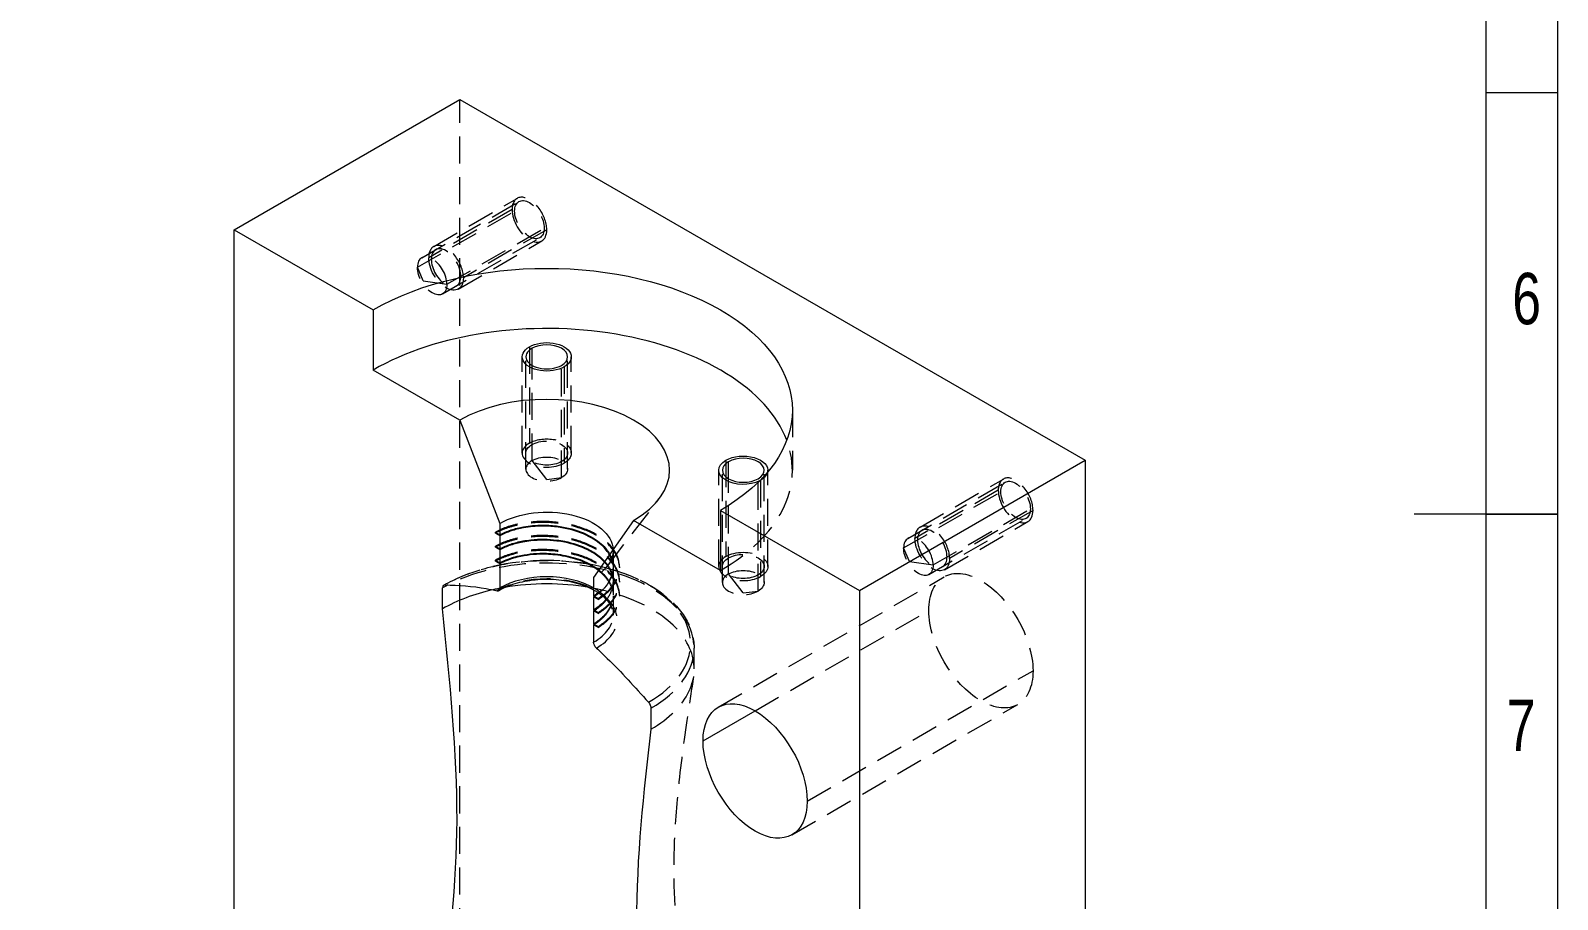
# Model space of a CAD drawing. Header units: millimetres. Extents: x -4200 to 3581, y -7493 to -4075.
# Drawn here: x -242.1 to 8.5, y -7147.7 to -7005 of the extents above; entities that cross this region are included whole.
import ezdxf

# ---------------------------------------------------------------- set-up
doc = ezdxf.new("R2010")
doc.units = ezdxf.units.MM
doc.header["$LTSCALE"] = 0.7
doc.linetypes.add('HIDDEN', pattern=[9.524999999999999, 6.35, -3.175])
doc.linetypes.add('SLD-SOLID', pattern=[0])
doc.layers.add('dim', color=50, linetype='Continuous', lineweight=5)
doc.layers.add('out txt', color=202, linetype='Continuous', lineweight=13)
doc.styles.add('SLDTEXTSTYLE0', font='TXT', dxfattribs={"width": 0.75})
doc.styles.get("Standard").update_dxf_attribs({"font": 'arial.ttf'})
doc.dimstyles.get("Standard").update_dxf_attribs({"dimtxt": 10, "dimasz": 11, "dimexe": 0.18, "dimexo": 0.0625, "dimgap": 0.09, "dimtad": 0, "dimtih": 1, "dimtoh": 1, "dimdec": 1, "dimzin": 0, "dimdsep": 46, "dimtxsty": 'Standard', "dimcen": 0.09, "dimadec": 0, "dimazin": 0, "dimtfac": 1, "dimtdec": 1, "dimtofl": 0, "dimtmove": 0, "dimatfit": 3, "dimfxl": 1, "dimtolj": 1, "dimtzin": 0, "dimarcsym": 0})

# ---------------------------------------------------------------- blocks, each defined once
blk = doc.blocks.new('out border')
at = {"layer": 'out txt', "linetype": 'SLD-SOLID'}
for p, q in [((688.9217334529149, 505.03459140633), (688.9217334529149, -505.0345914063291)), ((688.9217334529149, 87.98512045406369), (703.8792039301061, 87.98512045406369)), ((688.9217334529149, 87.98512045406369), (703.8792039301061, 87.98512045406369)), ((703.8809636325141, 0), (673.9625032733147, 0)), ((688.9217334529149, 0), (703.8792039301061, 0))]:
    blk.add_line(p, q, dxfattribs=at)
blk.add_lwpolyline([(-29.91670065679136, -519.9920618835204), (-29.91670065679136, 519.9920618835204), (703.8792039301061, 519.9920618835204), (703.8792039301061, -519.9920618835204)], close=True, dxfattribs=at)
at = {"layer": 'out txt', "linetype": 'Continuous', "char_height": 10.72714588575952, "attachment_point": 2, "style": 'SLDTEXTSTYLE0'}
for s, insert in [('6', (697.4518731005228, 50.35237140838126)), ('7', (696.3019157801618, -38.73286645533426))]:
    blk.add_mtext(s, dxfattribs=dict(at, insert=insert))
blk = doc.blocks.new('*D81')
at = {"layer": 'Defpoints', "color": 0, "transparency": 16777216}
for p in [(-290.6303691286926, -6940.461270459374), (-251.2359144356074, -6940.461270459372), (-380.6303691286773, -7105.461270459378)]:
    blk.add_point(p, dxfattribs=at)
at = {"layer": 'dim', "color": 0, "lineweight": -2, "transparency": 16777216}
blk.add_line((-290.5678691286926, -6940.461270459374), (-251.2359144356074, -6940.461270459372), dxfattribs=at)
at = {"layer": 'dim', "color": 0, "lineweight": 9, "transparency": 16777216, "insert": (-234.7611941081858, -6940.461270459372), "char_height": 10, "attachment_point": 5}
blk.add_mtext('\\A1;165.0', dxfattribs=at)

msp = doc.modelspace()

# ---------------------------------------------------------------- linework, layer by layer
at = {"color": 6, "linetype": 'Continuous', "lineweight": 0, "extrusion": (1.665334536937735e-16, 0.8164965809277259, 0.577350269189626)}
for p, q in [((-208.7170616504218, -7037.719687861703), (-171.6618243126716, -7016.325836609868)), ((-171.6618243126716, -7016.325836609868), (-69.04732091584242, -7075.570347768788)), ((-208.7170616504218, -7037.719687861703), (-185.9138386733448, -7050.88513478591)), ((-208.7170616504218, -7254.949562111115), (-208.7170616504213, -7037.719687861703)), ((-185.9138386733448, -7050.88513478591), (-185.9138386733448, -7060.759219979064)), ((-159.8326523933133, -7059.996103775105), (-159.8326523933133, -7057.19844630371)), ((-171.6618243126716, -7068.987624306695), (-185.9138386733448, -7060.759219979064)), ((-171.6618243126716, -7068.987624306695), (-165.1058977067614, -7085.938137221609)), ((-127.5840251933148, -7078.614857370019), (-127.5840251933148, -7075.817199898626)), ((-106.102558253592, -7096.964199020623), (-69.04732091584242, -7075.570347768788)), ((-69.04732091584242, -7075.570347768788), (-69.04732091584242, -7292.8002220182)), ((-128.9057812306523, -7083.798752096426), (-106.102558253592, -7096.964199020623)), ((-128.9057812306523, -7083.798752096426), (-128.9057812306523, -7093.672837289582)), ((-165.1058977067623, -7085.938137221609), (-165.1058977067623, -7087.795126888718)), ((-143.1577955913256, -7085.44443296195), (-149.7137221972357, -7094.824813895447)), ((-128.9057812306523, -7093.672837289582), (-143.1577955913256, -7085.44443296195)), ((-165.1058977067614, -7087.959694975272), (-165.1058977067614, -7090.099090625531)), ((-165.1058977067623, -7090.263658712082), (-165.1058977067614, -7092.403059844)), ((-165.1058977067623, -7092.567627930552), (-165.1058977067623, -7096.547517091594)), ((-149.7137221972348, -7094.824813895448), (-149.7137221972348, -7097.833785314528)), ((-174.5122271848059, -7099.968887072472), (-174.5122271848059, -7096.538990700607)), ((-106.102558253592, -7096.964199020623), (-106.102558253592, -7314.194073270033)), ((-149.7137221972348, -7097.998353401082), (-149.7137221972348, -7100.137754532996)), ((-149.7137221972348, -7100.302322619549), (-149.7137221972348, -7102.441718269845)), ((-149.7137221972348, -7102.606286356398), (-149.7137221972348, -7105.434193765434)), ((-140.3073927191906, -7116.287161086917), (-140.3073927191906, -7119.717057458933)), ((-131.7561841027866, -7121.649412003519), (-123.2049754863829, -7116.712369406941))]:
    msp.add_line(p, q, dxfattribs=at)
at = {"color": 3, "linetype": 'HIDDEN', "lineweight": 0, "extrusion": (1.665334536937735e-16, 0.8164965809277259, 0.577350269189626)}
for p, q in [((-171.6618243126716, -7233.555710859279), (-171.6618243126716, -7016.325836609868)), ((-175.9576858103787, -7040.482258851655), (-162.2757520241332, -7032.582990697131)), ((-178.6453113494022, -7043.890991107426), (-162.6830552654469, -7034.675178260481)), ((-177.9356772280876, -7042.322455988934), (-161.9734211441328, -7033.106643141988)), ((-163.1106156962676, -7034.428326130651), (-176.7925494825138, -7042.327594285174)), ((-173.7996264667738, -7046.688648578818), (-157.8373703828188, -7037.472835731875)), ((-157.4098099519981, -7037.719687861703), (-171.0917437382445, -7045.618956016227)), ((-174.5092605880875, -7048.257183697311), (-158.5470045041332, -7039.041370850367)), ((-171.9266074103789, -7047.464291449748), (-158.2446736241332, -7039.565023295225)), ((-177.6782595171821, -7046.130320943166), (-178.6453113494022, -7043.890991107426)), ((-177.6782595171821, -7046.130320943166), (-173.7996264667731, -7046.688648578818)), ((-160.2602128241333, -7056.951594173882), (-160.2602128241333, -7072.750130482929)), ((-161.4408883519989, -7074.395811348455), (-161.4408883519989, -7058.597275039406)), ((-160.8362265919991, -7077.028900733295), (-160.8362265919991, -7058.597275039406)), ((-159.8326523933133, -7075.6300719976), (-159.8326523933133, -7059.996103775105)), ((-154.9869675106836, -7078.427729468995), (-154.9869675106836, -7059.996103775105)), ((-154.5594070798638, -7060.242955904933), (-154.5594070798638, -7076.041492213982)), ((-153.983393311999, -7077.028900733295), (-153.983393311999, -7058.597275039406)), ((-153.378731551999, -7074.395811348455), (-153.378731551999, -7058.597275039406)), ((-117.0990259519981, -7067.341943441168), (-117.0990259519981, -7077.216028634322)), ((-157.4098099519988, -7078.709902933407), (-159.8326523933213, -7075.630071997611)), ((-129.1922611520004, -7093.014564943372), (-129.1922611520004, -7077.216028634322)), ((-128.5875993920004, -7095.647654328212), (-128.5875993920004, -7077.216028634322)), ((-128.0115856241355, -7075.570347768796), (-128.0115856241355, -7091.368884077845)), ((-121.7347661120004, -7095.647654328212), (-121.7347661120004, -7077.216028634322)), ((-121.1301043520004, -7093.014564943372), (-121.1301043520004, -7077.216028634322)), ((-157.4098099519988, -7078.709902933407), (-154.9869675106756, -7078.427729469013)), ((-127.5840251933148, -7094.248825592515), (-127.5840251933148, -7078.614857370019)), ((-122.7383403106858, -7097.046483063909), (-122.7383403106858, -7078.614857370019)), ((-122.310779879866, -7078.861709499849), (-122.310779879866, -7094.660245808896)), ((-98.12439680833563, -7088.401520223647), (-82.1621407243806, -7079.1857073767)), ((-96.1464053906268, -7086.561323086368), (-82.4644716043806, -7078.662054931843)), ((-147.4661339801419, -7092.936395102259), (-138.9955951893025, -7081.947361122709)), ((-98.83403092965, -7089.970055342137), (-82.87177484569497, -7080.754242495193)), ((-83.29933527651565, -7080.507390365363), (-96.98126906276138, -7088.406658519888)), ((-94.69798016833579, -7094.336247932025), (-78.73572408438076, -7085.120435085079)), ((-93.9883460470212, -7092.767712813531), (-78.02608996306617, -7083.551899966586)), ((-77.59852953224618, -7083.798752096415), (-91.28046331849237, -7091.698020250939)), ((-92.11532699062695, -7093.54335568446), (-78.43339320438054, -7085.644087529937)), ((-146.5258982719984, -7090.38147555853), (-146.5258982719984, -7093.102474200772)), ((-97.86697909742998, -7092.20938517788), (-98.83403092965, -7089.970055342137)), ((-97.86697909742998, -7092.20938517788), (-93.9883460470212, -7092.767712813531)), ((-146.5258982719984, -7093.267042287323), (-146.5258982719984, -7095.406414291729)), ((-145.4789388923018, -7093.094250953824), (-145.4789388923018, -7093.258819040373)), ((-129.2515930863829, -7116.113405702958), (-92.1963557486331, -7094.719554451121)), ((-125.1611827520003, -7097.328656528323), (-127.584025193323, -7094.248825592525)), ((-146.5258982719984, -7095.57098237828), (-146.5258982719984, -7097.710361073391)), ((-146.5258982719984, -7097.874929159943), (-146.5258982719984, -7100.990855428515)), ((-145.4800418101263, -7095.408089589299), (-145.4800418101263, -7095.572657675852)), ((-145.4783983783691, -7097.717920275121), (-145.4783983783691, -7097.882488361675)), ((-125.1611827520003, -7097.328656528323), (-122.7383403106778, -7097.046483063928)), ((-123.2049754863829, -7116.712369406941), (-94.70094676503709, -7100.255560751683)), ((-133.2233395519982, -7109.84297226466), (-133.2233395519982, -7106.413075893763)), ((-114.6537668699959, -7131.523497196665), (-77.59852953224618, -7110.129645944828)), ((-117.1583578863829, -7137.059503497237), (-80.10312054863334, -7115.665652245403))]:
    msp.add_line(p, q, dxfattribs=at)
at = {"color": 3, "linetype": 'HIDDEN', "lineweight": 0}
for centre, major_axis, ratio, start_param, end_param in [((-160.2602128241333, -7036.074006996178), (-2.015539200000211, 3.49101629904661), 0.5773502691896257, -2.356194490192506, 0.7853981633972871), ((-160.2602128241333, -7036.074006996178), (2.015539200000211, -3.49101629904661), 0.5773502691896257, -2.35619449019254, 0.7853981633972529), ((-173.9421466103788, -7043.973275150702), (-2.015539200000211, 3.49101629904661), 0.5773502691896257, -2.356194490192529, 0.7853981633972644), ((-176.2224689080876, -7045.289819843122), (-1.713208320000176, 2.967363854189618), 0.5773502691896258, -2.356194490192517, 0.785398163397276), ((-157.4098099519988, -7074.395811348455), (-4.0310784, 1.858720264906887e-15), 0.5773502691896257, -0.7853981633974367, 2.356194490192356), ((-157.4098099519988, -7074.395811348455), (-3.42641664, 1.813966304369396e-15), 0.5773502691896258, -3.926990816987241, 2.356194490192345), ((-157.4098099519981, -7077.216028634322), (40.31078400000006, -1.342618816124743e-14), 0.5773502691896257, -0.7853981633974474, 0.2137561324724339), ((-157.4098099519988, -7077.028900733295), (-3.42641664, 1.813966304369396e-15), 0.5773502691896258, -0.785398163397435, 2.356194490192358), ((-80.44893240438068, -7082.153071230889), (-2.015539200000211, 3.49101629904661), 0.5773502691896257, -2.356194490192506, 0.7853981633972871), ((-80.44893240438068, -7082.153071230889), (2.015539200000211, -3.49101629904661), 0.5773502691896257, -2.35619449019254, 0.7853981633972529), ((-96.41118848833571, -7091.368884077835), (-1.713208320000176, 2.967363854189618), 0.5773502691896258, -2.356194490192504, 0.7853981633972893), ((-94.13086619062688, -7090.052339385414), (-2.015539200000211, 3.49101629904661), 0.5773502691896257, -2.356194490192506, 0.7853981633972871), ((-157.4098099519981, -7105.673635614914), (23.60934778896566, -1.106931989686646e-14), 0.5773502691896255, -0.7853981633974483, 2.356194490192345), ((-157.4098099519981, -7106.413075893763), (24.1864704, -9.398331712873188e-15), 0.5773502691896256, -0.7853981633974483, 2.305805095516773), ((-125.1611827520003, -7093.014564943372), (-4.0310784, 1.858720264906887e-15), 0.5773502691896257, -0.7853981633974483, 2.356194490192345), ((-125.1611827520003, -7093.014564943372), (-3.42641664, 1.813966304369396e-15), 0.5773502691896258, -3.926990816987255, 2.356194490192332), ((-157.4098099519981, -7101.701065339677), (11.52993104585714, -5.357273160091919e-15), 0.5773502691896258, -0.7853981633974518, 2.356194490192341), ((-125.1611827520003, -7095.647654328212), (-3.42641664, 1.813966304369396e-15), 0.5773502691896258, -0.7853981633974483, 2.356194490192345), ((-157.4098099519988, -7109.84297226466), (-24.18647039999835, 1.278727205166001e-14), 0.5773502691896256, -1.281622927031071, -1.196846030617128), ((-157.4098099519981, -7109.84297226466), (24.1864704, -1.459551474562616e-14), 0.5773502691896256, -0.7853981633974483, 1.281622927031066), ((-157.4098099519981, -7100.990855428515), (10.88391168, -4.229249270792931e-15), 0.5773502691896256, -0.7853981633974483, 0.7853981633974485)]:
    msp.add_ellipse(centre, major_axis=major_axis, ratio=ratio, start_param=start_param, end_param=end_param, dxfattribs=at)
at = {"color": 3, "linetype": 'HIDDEN', "lineweight": 0, "extrusion": (9.242959228334389e-17, 1.174630061986613e-16, -1)}
for centre, major_axis, start_param, end_param in [((-160.2602128241333, -7036.074006996178), (-1.713208319999999, 2.967363854189721), -0.7853981633974216, 2.356194490192371), ((-160.2602128241333, -7036.074006996178), (1.713208319999999, -2.967363854189721), -0.7853981633974616, 2.356194490192332), ((-173.9421466103788, -7043.973275150702), (1.713208319999999, -2.967363854189721), -3.926990816987255, 2.356194490192332), ((-176.2224689080876, -7045.289819843122), (1.713208319999999, -2.967363854189721), -0.7853981633974483, 2.356194490192345), ((-80.44893240438068, -7082.153071230889), (-1.713208319999999, 2.967363854189721), -0.7853981633974483, 2.356194490192345), ((-80.44893240438068, -7082.153071230889), (1.713208319999999, -2.967363854189721), -0.7853981633974616, 2.356194490192332), ((-94.13086619062688, -7090.052339385414), (1.713208319999999, -2.967363854189721), -3.926990816987255, 2.356194490192332), ((-96.41118848833571, -7091.368884077835), (1.713208319999999, -2.967363854189721), -0.7853981633974616, 2.356194490192332)]:
    msp.add_ellipse(centre, major_axis=major_axis, ratio=0.5773502691896258, start_param=start_param, end_param=end_param, dxfattribs=at)
at = {"color": 6, "linetype": 'Continuous', "lineweight": 0, "extrusion": (-6.532271411090008e-17, 1.110223024625274e-16, -1)}
msp.add_ellipse((-157.4098099519981, -7067.341943441168), major_axis=(40.31078400000001, -2.430329511110016e-12), ratio=0.5773502691896256, start_param=-2.356194490192518, end_param=0.7853981633972755, dxfattribs=at)
at = {"color": 3, "linetype": 'HIDDEN', "lineweight": 0, "extrusion": (2.031849154396024e-17, 7.582964277521802e-17, -1)}
for centre, start_param, end_param in [((-173.9421466103788, -7043.973275150702), -0.7853981633974367, 2.356194490192356), ((-94.13086619062688, -7090.052339385414), -0.7853981633974598, 2.356194490192333)]:
    msp.add_ellipse(centre, major_axis=(2.015539199999999, -3.49101629904673), ratio=0.5773502691896257, start_param=start_param, end_param=end_param, dxfattribs=at)
at = {"color": 6, "linetype": 'Continuous', "lineweight": 0}
for centre, major_axis, ratio, start_param, end_param in [((-157.4098099519981, -7077.216028634322), (40.31078399999999, -2.013928224187111e-14), 0.5773502691896258, 0.2137561324724335, 2.356194490192344), ((-157.4098099519988, -7058.597275039406), (-3.42641664, 1.813966304369396e-15), 0.5773502691896258, -0.7853981633974749, 2.356194490192318), ((-157.4098099519988, -7058.597275039406), (3.42641664, -1.813966304369396e-15), 0.5773502691896258, -0.785398163397435, 2.356194490192358), ((-157.4098099519981, -7077.216028634322), (20.155392, -9.001269678439743e-15), 0.5773502691896256, -0.7853981633974483, 2.356194490192345), ((-125.1611827520003, -7077.216028634322), (3.42641664, -1.813966304369396e-15), 0.5773502691896258, -0.7853981633974483, 2.356194490192345), ((-125.1611827520003, -7077.216028634322), (-3.42641664, 1.813966304369396e-15), 0.5773502691896258, -0.785398163397435, 2.356194490192358), ((-157.4098099519981, -7100.990855428515), (-10.88391168, -6.450098098731366e-13), 0.5773502691896258, -2.356194490192521, -0.7853981633976239), ((-173.8057433248689, -7096.946879347322), (-0.4995595281604124, 0.8652624841789704), 0.5773502691896261, -0.3493413823510148, 0.7853981633973872), ((-157.4098099520004, -7106.413075893763), (-24.18647039999691, 1.325289592949988e-14), 0.5773502691896255, -0.8357875580730241, -0.7853981633974454), ((-157.4098099519981, -7109.84297226466), (-24.18647039999994, 1.500688580606952e-14), 0.5773502691896257, -1.196846030617133, -0.7853981633974496), ((-165.748370443938, -7096.17658528384), (0.4542968291834478, -0.7868651898631718), 0.5773502691896258, -0.4922267328259204, 0.7853981633974219), ((-157.4098099519981, -7109.84297226466), (-24.18647040000002, 9.690663358967884e-15), 0.5773502691896255, -1.859969726558725, -1.281622927031066)]:
    msp.add_ellipse(centre, major_axis=major_axis, ratio=ratio, start_param=start_param, end_param=end_param, dxfattribs=at)
at = {"color": 6, "linetype": 'Continuous', "lineweight": 0, "extrusion": (-3.789170315379599e-17, 1.665334536937803e-16, -1)}
for major_axis, start_param, end_param in [((-4.031078400000001, 2.41796116061171e-13), -2.356194490192529, 0.7853981633972644), ((4.031078400000001, -2.41796116061171e-13), -2.356194490192506, 0.7853981633972871)]:
    msp.add_ellipse((-157.4098099519988, -7058.597275039406), major_axis=major_axis, ratio=0.5773502691896256, start_param=start_param, end_param=end_param, dxfattribs=at)
at = {"color": 3, "linetype": 'HIDDEN', "lineweight": 0, "extrusion": (-3.789170315379599e-17, 1.665334536937803e-16, -1)}
for centre, start_param, end_param in [((-157.4098099519988, -7074.395811348455), -2.356194490192529, 0.7853981633972644), ((-125.1611827520003, -7093.014564943372), -2.356194490192517, 0.785398163397276)]:
    msp.add_ellipse(centre, major_axis=(4.031078400000001, -2.41796116061171e-13), ratio=0.5773502691896256, start_param=start_param, end_param=end_param, dxfattribs=at)
at = {"color": 3, "linetype": 'HIDDEN', "lineweight": 0, "extrusion": (1.029181763566231e-18, 1.665334536937733e-16, -1)}
for centre, start_param, end_param in [((-157.4098099519988, -7077.028900733295), -2.35619449019253, 0.7853981633972626), ((-125.1611827520003, -7095.647654328212), -2.356194490192517, 0.785398163397276)]:
    msp.add_ellipse(centre, major_axis=(3.42641664, -2.057972941869557e-13), ratio=0.5773502691896258, start_param=start_param, end_param=end_param, dxfattribs=at)
at = {"color": 6, "linetype": 'Continuous', "lineweight": 0, "extrusion": (9.4537955532804e-17, 1.665334536937567e-16, -1)}
msp.add_ellipse((-125.1611827520003, -7077.216028634322), major_axis=(4.0310784, -2.415813883947165e-13), ratio=0.5773502691896257, start_param=-2.356194490192528, end_param=0.1355667434318542, dxfattribs=at)
at = {"color": 6, "linetype": 'Continuous', "lineweight": 0, "extrusion": (-3.789170315379003e-17, 5.551115123126454e-17, -1)}
msp.add_ellipse((-125.1611827520003, -7077.216028634322), major_axis=(-4.031078400000001, 2.417961160611711e-13), ratio=0.5773502691896256, start_param=-2.301926911591728, end_param=0.7853981633973106, dxfattribs=at)
at = {"color": 3, "linetype": 'HIDDEN', "lineweight": 0, "extrusion": (1.046124268412373e-16, 2.77555756156289e-16, -1)}
msp.add_ellipse((-125.1611827520003, -7077.216028634322), major_axis=(4.0310784, -1.826699877261491e-15), ratio=0.5773502691896255, start_param=0.1355667434320402, end_param=0.7853981633974529, dxfattribs=at)
at = {"color": 3, "linetype": 'HIDDEN', "lineweight": 0, "extrusion": (6.889845307585195e-17, 5.55111512312455e-17, -1)}
msp.add_ellipse((-125.1611827520032, -7077.216028634322), major_axis=(-4.031078400004044, 2.417275542178457e-13), ratio=0.5773502691896257, start_param=-2.356194490192471, end_param=-2.301926911591771, dxfattribs=at)
at = {"color": 6, "linetype": 'Continuous', "lineweight": 0, "extrusion": (1.262266183789481e-16, 2.775557561562666e-16, -1)}
msp.add_ellipse((-157.4098099519981, -7090.38147555853), major_axis=(10.88391168, -6.555536602875188e-13), ratio=0.5773502691896258, start_param=-2.356194490192518, end_param=-0.01834313148370992, dxfattribs=at)
at = {"color": 3, "linetype": 'HIDDEN', "lineweight": 0, "extrusion": (1.917757478245495e-16, 2.220446049250311e-16, -1)}
msp.add_ellipse((-157.4098099519981, -7090.38147555853), major_axis=(10.88391168000003, -6.507688233524759e-15), ratio=0.5773502691896256, start_param=-0.01834313148354294, end_param=0.7853981633974408, dxfattribs=at)
at = {"color": 3, "linetype": 'HIDDEN', "lineweight": 0, "extrusion": (2.403703357979455e-17, 1.387778780781445e-17, -1)}
for major_axis, start_param, end_param in [((-6.046617599999997, 10.47304889714019), -0.7853981633974527, 2.35619449019234), ((6.046617599999997, -10.47304889714019), -0.7853981633974483, 2.356194490192345)]:
    msp.add_ellipse((-86.1497381486331, -7105.19260334826), major_axis=major_axis, ratio=0.5773502691896258, start_param=start_param, end_param=end_param, dxfattribs=at)
at = {"color": 6, "linetype": 'Continuous', "lineweight": 0, "extrusion": (-5.551115123124064e-17, 9.614813431918817e-17, -1)}
msp.add_ellipse((-149.0712494600591, -7105.80512557319), major_axis=(-0.4542968291833788, 0.7868651898631602), ratio=0.577350269189626, start_param=-2.063023059735595, end_param=-0.7853981633975737, dxfattribs=at)
at = {"color": 6, "linetype": 'Continuous', "lineweight": 0, "extrusion": (2.163333022181508e-16, 1.2490009027033e-16, -0.9999999999999998)}
msp.add_ellipse((-141.0138765791291, -7115.879272440203), major_axis=(0.4995595281604053, -0.8652624841789575), ratio=0.577350269189626, start_param=-1.920137709148827, end_param=-0.7853981633974609, dxfattribs=at)
at = {"color": 6, "linetype": 'Continuous', "lineweight": 0, "extrusion": (2.403703357979455e-17, 1.387778780781445e-17, -1)}
for major_axis in [(-6.046617599999997, 10.47304889714019), (6.046617599999997, -10.47304889714019)]:
    msp.add_ellipse((-123.2049754863829, -7126.586454600097), major_axis=major_axis, ratio=0.5773502691896258, start_param=-0.7853981633974447, end_param=2.356194490192348, dxfattribs=at)
at = {"color": 3, "linetype": 'HIDDEN', "lineweight": 0}
for points, knots in [([(-148.9734153928225, -7098.26120164728), (-147.8663843707691, -7097.572435988147), (-146.9765003975431, -7096.757186200306), (-145.7872296352373, -7094.995845998638), (-145.4819221703465, -7094.051799727532), (-145.4752060345231, -7091.91171247652), (-145.9533714333968, -7090.962956114893), (-146.9029827985091, -7089.564467690975), (-147.708585201915, -7088.72787420335), (-149.9373224584419, -7087.346855942452), (-151.2193166113802, -7086.74836120084), (-154.2509790281838, -7085.922780541359), (-155.7786579968042, -7085.696819942117), (-159.2675504419908, -7085.570224270944), (-160.8173231698227, -7085.790335370868), (-162.5815120116119, -7086.137901766354), (-163.3010015783846, -7086.328958402454), (-164.6490634981981, -7086.791926088816), (-165.2762584792076, -7087.063639931348), (-165.8456444859135, -7087.368033886275)], [-3.214168263220993, -3.214168263220993, -3.214168263220993, -3.214168263220993, -2.889797630363772, -2.889797630363772, -2.568814780145965, -2.568814780145965, -2.161873503621387, -2.161873503621387, -1.685408968034821, -1.685408968034821, -1.322539198030372, -1.322539198030372, -1.005683113073323, -1.005683113073323, -0.5997708933964729, -0.5997708933964729, -0.3000418109134095, -0.3000418109134095, -3.16819230453265e-06, -3.16819230453265e-06, -3.16819230453265e-06, -3.16819230453265e-06]), ([(-148.9734153928225, -7098.425769733834), (-147.8663843707698, -7097.7370040747), (-146.9765003975431, -7096.921754286859), (-145.7872296352373, -7095.160414085191), (-145.4819221703465, -7094.216367814084), (-145.4752060345231, -7092.076280563072), (-145.9533714333968, -7091.127524201446), (-146.9029827985091, -7089.729035777526), (-147.708585201915, -7088.892442289904), (-149.9373224584419, -7087.511424029005), (-151.2193166113802, -7086.912929287394), (-154.2509790281838, -7086.087348627911), (-155.7786579968042, -7085.861388028671), (-159.2675504419908, -7085.734792357498), (-160.8173231698227, -7085.954903457421), (-162.5815120116119, -7086.302469852908), (-163.3010015783846, -7086.493526489006), (-164.5906359081064, -7086.936428267558), (-165.1672250587526, -7087.181427004596), (-165.6963562928436, -7087.45422546487)], [2.851222512348894e-06, 2.851222512348894e-06, 2.851222512348894e-06, 2.851222512348894e-06, 0.5836420247871262, 0.5836420247871262, 1.161185570512473, 1.161185570512473, 1.893393872565141, 1.893393872565141, 2.750695180433534, 2.750695180433534, 3.403605743919107, 3.403605743919107, 3.973724012438979, 3.973724012438979, 4.704080735380227, 4.704080735380227, 5.243382436193254, 5.243382436193254, 5.736468245913149, 5.736468245913149, 5.736468245913149, 5.736468245913149]), ([(-148.9727440167599, -7100.565558485116), (-148.4009820030321, -7100.211074657102), (-147.8922199555773, -7099.824550068982), (-147.0087184925555, -7099.000344543298), (-146.6336708604508, -7098.561835612852), (-145.6119713945527, -7097.008515490561), (-145.4652924158759, -7096.027160145092), (-145.4958275331453, -7094.643575588372), (-145.6568605375389, -7093.664818297106), (-147.0380364707648, -7091.698507860133), (-147.9008069680324, -7090.912616964534), (-150.0444279329276, -7089.581797470103), (-151.3249301656549, -7089.037084104398), (-154.5442040525147, -7088.132000015753), (-156.1553049093925, -7087.990439789462), (-158.4306393407899, -7087.90289072103), (-160.0459873106861, -7087.93884210864), (-162.5904639466594, -7088.444454718742), (-163.3071557633207, -7088.636261852926), (-164.6491988829157, -7089.096975091107), (-165.2759165002603, -7089.366019993122), (-165.8468758870706, -7089.671286673314)], [-5.036807841367937, -5.036807841367937, -5.036807841367937, -5.036807841367937, -4.735921047679239, -4.735921047679239, -4.434110803318816, -4.434110803318816, -3.707411812567666, -3.707411812567666, -3.032896287370422, -3.032896287370422, -2.518404801158648, -2.518404801158648, -2.00391331494687, -2.00391331494687, -1.329397789749499, -1.329397789749499, -0.6026987989977695, -0.6026987989977695, -0.3008885546370721, -0.3008885546370721, -1.760948105905246e-06, -1.760948105905246e-06, -1.760948105905246e-06, -1.760948105905246e-06]), ([(-148.9739754178345, -7102.868811272144), (-148.4038604771231, -7102.515314048335), (-147.8902953124586, -7102.128409713672), (-147.0024517887846, -7101.300476790343), (-146.6285867097142, -7100.86028482734), (-145.9255094461485, -7099.783374472729), (-145.4601240146394, -7098.840033466895), (-145.4936393142129, -7096.718474870554), (-145.8035760231642, -7095.789450449893), (-147.0588082330548, -7093.938247332252), (-148.0121038970037, -7093.149978429537), (-150.2364915588073, -7091.766448928957), (-151.6027672242874, -7091.253560300119), (-153.8930676519976, -7090.629119067386), (-155.4515943324004, -7090.304109582471), (-158.9709821295323, -7090.199819386343), (-160.5234938049725, -7090.328385496014), (-163.4080810860823, -7090.919088332354), (-164.7366643875464, -7091.384671222744), (-165.846204511354, -7091.975643511352)], [-5.783241127896447, -5.783241127896447, -5.783241127896447, -5.783241127896447, -5.243382436213346, -5.243382436213346, -4.704080735392266, -4.704080735392266, -3.973724012448146, -3.973724012448146, -3.403605743927568, -3.403605743927568, -2.750695180438001, -2.750695180438001, -1.893393872564643, -1.893393872564643, -1.161185570512052, -1.161185570512052, -0.583642024786614, -0.583642024786614, -2.851222513136369e-06, -2.851222513136369e-06, -2.851222513136369e-06, -2.851222513136369e-06]), ([(-148.9727440167599, -7100.730126571671), (-148.4009820030321, -7100.375642743656), (-147.8922199555764, -7099.989118155535), (-147.0087184925555, -7099.16491262985), (-146.6336708604508, -7098.726403699404), (-145.6119713945527, -7097.173083577113), (-145.4652924158759, -7096.191728231646), (-145.4958275331453, -7094.808143674924), (-145.6568605375396, -7093.829386383657), (-147.0380364707648, -7091.863075946684), (-147.9008069680324, -7091.077185051086), (-150.0444279329276, -7089.746365556655), (-151.3249301656549, -7089.201652190952), (-154.5442040525147, -7088.296568102305), (-156.1553049093925, -7088.155007876014), (-158.4306393407899, -7088.067458807583), (-160.0459873106861, -7088.103410195193), (-162.5904639466585, -7088.609022805294), (-163.3071557633207, -7088.800829939479), (-164.5912777036588, -7089.241659275523), (-165.1672331315444, -7089.484361798201), (-165.6975645811535, -7089.757491596071)], [1.760948101149944e-06, 1.760948101149944e-06, 1.760948101149944e-06, 1.760948101149944e-06, 0.3008885546370821, 0.3008885546370821, 0.6026987989978082, 0.6026987989978082, 1.329397789749276, 1.329397789749276, 2.003913314946546, 2.003913314946546, 2.518404801158511, 2.518404801158511, 3.032896287370479, 3.032896287370479, 3.707411812568084, 3.707411812568084, 4.434110803320063, 4.434110803320063, 4.735921047680868, 4.735921047680868, 5.010796066734093, 5.010796066734093, 5.010796066734093, 5.010796066734093]), ([(-148.9739754178345, -7103.033379358697), (-148.4038604771231, -7102.679882134885), (-147.8902953124586, -7102.292977800224), (-147.0024517887846, -7101.465044876897), (-146.6285867097142, -7101.024852913892), (-145.9255094461485, -7099.947942559282), (-145.4601240146394, -7099.00460155345), (-145.4936393142129, -7096.883042957109), (-145.8035760231642, -7095.954018536445), (-147.0588082330548, -7094.102815418805), (-148.0121038970037, -7093.31454651609), (-150.2364915588073, -7091.93101701551), (-151.6027672242874, -7091.418128386671), (-153.8930676519976, -7090.793687153939), (-155.4515943324004, -7090.468677669026), (-158.9709821295323, -7090.364387472895), (-160.5234938049725, -7090.492953582566), (-163.3435006799878, -7091.070431709325), (-164.6180672923438, -7091.508097655275), (-165.6966447837626, -7092.061991860235)], [3.168197576642863e-06, 3.168197576642863e-06, 3.168197576642863e-06, 3.168197576642863e-06, 0.3000418109164861, 0.3000418109164861, 0.5997708934026567, 0.5997708934026567, 1.005683113079209, 1.005683113079209, 1.322539198035163, 1.322539198035163, 1.685408968040111, 1.685408968040111, 2.161873503627119, 2.161873503627119, 2.568814780149602, 2.568814780149602, 2.889797630365821, 2.889797630365821, 3.19972002992128, 3.19972002992128, 3.19972002992128, 3.19972002992128]), ([(-174.305302853028, -7096.081616863143), (-172.4365384629693, -7095.002685239491), (-170.2804564079363, -7094.112630133572), (-165.6139148038517, -7092.783107270526), (-163.1048857119549, -7092.343139392609), (-157.9863681270454, -7091.95025962753), (-155.378114574243, -7091.996134186181), (-150.3143697594576, -7092.567976532365), (-147.8598304759555, -7093.093875074877), (-143.3413059471684, -7094.582680728568), (-141.2790580442502, -7095.546407369816), (-137.7604521334354, -7097.83599983898), (-136.3034870523195, -7099.162487676786), (-134.2013165968694, -7102.041095344484), (-133.5361175665671, -7103.590130783276), (-133.252522076149, -7105.58961122013), (-133.2233395520004, -7106.001339309123), (-133.2233395520004, -7106.413075893763)], [0, 0, 0, 0, 0.3269876939073532, 0.3269876939073532, 0.6532269732069631, 0.6532269732069631, 0.9785577818981683, 0.9785577818981683, 1.303989045998936, 1.303989045998936, 1.6304617768963, 1.6304617768963, 1.957187229880011, 1.957187229880011, 2.274488556717361, 2.274488556717361, 2.356194490192345, 2.356194490192345, 2.356194490192345, 2.356194490192345]), ([(-147.0645313734747, -7091.034286547263), (-146.8475905623914, -7091.440999639648), (-146.6946687409027, -7091.859479847956), (-146.5518650023055, -7092.563928574501), (-146.524293025856, -7092.845200734835), (-146.5311804235573, -7094.00099645481), (-146.8184996516861, -7094.866166797512), (-147.5459954646522, -7095.932055409196), (-147.7463051445861, -7096.18127045736), (-148.4491352824398, -7096.935508531938), (-149.0350578399084, -7097.409622119814), (-149.7137221974219, -7097.833785314479)], [-1.490999574688786, -1.490999574688786, -1.490999574688786, -1.490999574688786, -1.230116613177513, -1.230116613177513, -1.058549725109529, -1.058549725109529, -0.525662289163558, -0.525662289163558, -0.3574479120329973, -0.3574479120329973, -2.690770946127535e-06, -2.690770946127535e-06, -2.690770946127535e-06, -2.690770946127535e-06]), ([(-147.8741141175749, -7092.1926574372), (-147.4665302743581, -7092.648814989495), (-147.1456776697901, -7093.1319087229), (-146.7974792629632, -7093.903172278872), (-146.7035169892315, -7094.177295547361), (-146.4319324063513, -7095.325092919882), (-146.5105032267343, -7096.211111784027), (-146.9994030996213, -7097.374338432333), (-147.1659140831068, -7097.678355178312), (-147.914086711259, -7098.77743260963), (-148.7111549605147, -7099.511138242733), (-149.7137221968483, -7100.137754533014)], [-1.745479081987547, -1.745479081987547, -1.745479081987547, -1.745479081987547, -1.429137212059566, -1.429137212059566, -1.25878487013041, -1.25878487013041, -0.7226838201672239, -0.7226838201672239, -0.528043435864336, -0.528043435864336, -1.773756404724905e-06, -1.773756404724905e-06, -1.773756404724905e-06, -1.773756404724905e-06]), ([(-149.5780691088828, -7100.216073880331), (-148.6916949873989, -7099.642774554411), (-147.9733988393064, -7098.983669365974), (-147.2248343949425, -7097.944516980569), (-147.0348171702167, -7097.61278658583), (-146.519444968894, -7096.420817820027), (-146.4310461332918, -7095.533958941768), (-146.6926997930823, -7094.37559531641), (-146.7874503555825, -7094.092836506068), (-147.1503399626561, -7093.280870305714), (-147.49584868186, -7092.767741714125), (-147.9390541344796, -7092.285575209623)], [-4.229884167327141, -4.229884167327141, -4.229884167327141, -4.229884167327141, -3.754138474510291, -3.754138474510291, -3.540850439392307, -3.540850439392307, -3.004059583144119, -3.004059583144119, -2.828505357345939, -2.828505357345939, -2.492025088634549, -2.492025088634549, -2.492025088634549, -2.492025088634549]), ([(-149.5780671426201, -7097.91210579666), (-148.9567411809599, -7097.510247835023), (-148.4169957674208, -7097.065586284879), (-147.7463051445861, -7096.345838543913), (-147.5459954646522, -7096.096623495748), (-146.8184996516861, -7095.030734884064), (-146.5311804235573, -7094.165564541365), (-146.524293025856, -7093.009768821388), (-146.5518650023055, -7092.728496661054), (-146.7012037097902, -7091.991811029817), (-146.8711750814011, -7091.542116015647), (-147.1150050865688, -7091.106505576609)], [-4.2273795256655, -4.2273795256655, -4.2273795256655, -4.2273795256655, -3.89397204526304, -3.89397204526304, -3.725757671122222, -3.725757671122222, -3.192870244647413, -3.192870244647413, -3.021303359628793, -3.021303359628793, -2.740630680931041, -2.740630680931041, -2.740630680931041, -2.740630680931041]), ([(-148.8482698063433, -7093.586503341597), (-148.2289677100748, -7094.075835089582), (-147.7204205389771, -7094.613254333392), (-147.0457946212191, -7095.623772082708), (-146.8298772181627, -7096.079081100876), (-146.5478655201332, -7097.047532498471), (-146.4966224496943, -7097.559130763321), (-146.5735381198415, -7098.428463178875), (-146.6528917260798, -7098.785415691765), (-146.8895332375687, -7099.444942952434), (-147.035610201933, -7099.747931845403), (-147.4834810749708, -7100.482002790034), (-147.8251295277767, -7100.902688167415), (-148.6600657667937, -7101.710214449818), (-149.1557255338826, -7102.092976497656), (-149.7137221970297, -7102.441718269947)], [-1.963052596683923, -1.963052596683923, -1.963052596683923, -1.963052596683923, -1.588002476414536, -1.588002476414536, -1.300409068822138, -1.300409068822138, -0.9889593051086873, -0.9889593051086873, -0.7698353735282035, -0.7698353735282035, -0.5779468091064348, -0.5779468091064348, -0.2938940661954532, -0.2938940661954532, -3.306203475396483e-06, -3.306203475396483e-06, -3.306203475396483e-06, -3.306203475396483e-06]), ([(-149.5780666026044, -7102.520039064152), (-149.075123569459, -7102.194747888367), (-148.6253409178187, -7101.841197662591), (-147.8251295277767, -7101.067256253968), (-147.4834810749708, -7100.646570876585), (-147.035610201933, -7099.912499931956), (-146.8895332375687, -7099.609511038984), (-146.6528917260798, -7098.949983778316), (-146.5735381198415, -7098.593031265426), (-146.4966224496943, -7097.723698849874), (-146.5478655201332, -7097.212100585022), (-146.8298772181627, -7096.243649187429), (-147.0457946212198, -7095.788340169262), (-147.7356007595167, -7094.755084066896), (-148.2696038758002, -7094.197726167277), (-148.9226581100793, -7093.692939955057)], [-4.227326207707568, -4.227326207707568, -4.227326207707568, -4.227326207707568, -3.957472009783183, -3.957472009783183, -3.673419261675182, -3.673419261675182, -3.481530693742581, -3.481530693742581, -3.262406758152921, -3.262406758152921, -2.950956988741024, -2.950956988741024, -2.663363575886652, -2.663363575886652, -2.273402851916913, -2.273402851916913, -2.273402851916913, -2.273402851916913]), ([(-149.7137221972348, -7096.857411013248), (-148.9222883853793, -7097.292709360068), (-148.261701431617, -7097.789696369405), (-147.2410821502335, -7098.848691429527), (-146.892259693293, -7099.408986198958), (-146.5835269046302, -7100.305178972757), (-146.5258982719959, -7100.648278293242), (-146.5258982719959, -7100.990855428515)], [1.54655160466123, 1.54655160466123, 1.54655160466123, 1.54655160466123, 1.848429327412829, 1.848429327412829, 2.159863054483127, 2.159863054483127, 2.356194490192344, 2.356194490192344, 2.356194490192344, 2.356194490192344]), ([(-133.317877179139, -7111.076412666944), (-133.6497035026764, -7113.236856866042), (-133.9790118741323, -7115.381183421711), (-134.9080887779044, -7121.681119198227), (-135.4657617636371, -7125.80355564373), (-136.2418443159977, -7133.548883558761), (-136.4897855851975, -7137.182468263776), (-136.6102076992615, -7143.702063577973), (-136.534674168835, -7146.611593910694), (-136.1847478761811, -7152.22691811315), (-135.9330998542741, -7154.910524678588), (-135.2603932382174, -7160.752046607488), (-134.8180958506355, -7163.916761693203), (-133.9976377471737, -7169.370751533743), (-133.6383093554721, -7171.646867211558), (-133.2752469776008, -7173.941661814153)], [0, 0, 0, 0, 10.00052166444194, 10.00052166444194, 29.55907333332911, 29.55907333332911, 47.05502050097118, 47.05502050097118, 61.31694098183383, 61.31694098183383, 74.20848936609019, 74.20848936609019, 89.22898609150329, 89.22898609150329, 99.8691700488132, 99.8691700488132, 99.8691700488132, 99.8691700488132])]:
    msp.add_open_spline(points, degree=3, knots=knots, dxfattribs=at)
at = {"color": 6, "linetype": 'Continuous', "lineweight": 0}
for points, knots in [([(-165.8456444860381, -7087.532601979932), (-165.8456444860381, -7087.505179242888), (-165.8456444860381, -7087.477756505846), (-165.8456444860381, -7087.422900476995), (-165.8456444860381, -7087.395467185187), (-165.8456444860381, -7087.368033893379)], [-0.02523674163703397, -0.02523674163703397, -0.02523674163703397, -0.02523674163703397, -0.01273914674324672, -0.01273914674324672, -0.0002367416370594819, -0.0002367416370594819, -0.0002367416370594819, -0.0002367416370594819]), ([(-165.8456444865981, -7087.368033886019), (-165.722579684445, -7087.43908538267), (-165.5995148822922, -7087.51013687932), (-165.3529326223468, -7087.652501213476), (-165.2294151645542, -7087.723814050982), (-165.1058977067614, -7087.795126888489)], [-0.1297651992098241, -0.1297651992098241, -0.1297651992098241, -0.1297651992098241, -0.06500340534764337, -0.06500340534764337, -3.405347646992518e-06, -3.405347646992518e-06, -3.405347646992518e-06, -3.405347646992518e-06]), ([(-165.1058977067614, -7087.959694975042), (-165.2294151645542, -7087.888382137535), (-165.3529326223468, -7087.817069300029), (-165.5995148822922, -7087.674704965872), (-165.722579684445, -7087.603653469222), (-165.8456444865981, -7087.532601972572)], [-0.1302391467432402, -0.1302391467432402, -0.1302391467432402, -0.1302391467432402, -0.06523914674324383, -0.06523914674324383, -0.0004773528810621958, -0.0004773528810621958, -0.0004773528810621958, -0.0004773528810621958]), ([(-165.1058977065561, -7087.795126888381), (-164.5463605647731, -7087.498733603994), (-163.9274676402404, -7087.238468659496), (-162.6148587884547, -7086.807854193265), (-161.9279213120005, -7086.636017724431), (-160.7268293259219, -7086.420741049537), (-160.2306350903782, -7086.353995604067), (-159.1614467783588, -7086.256414354618), (-158.5880208771723, -7086.230935049388), (-157.1764489300722, -7086.233485970803), (-156.3392096522061, -7086.290497496958), (-154.7518144304465, -7086.506727530781), (-154.0042627951962, -7086.657713611902), (-151.9638121752505, -7087.214319891263), (-150.7609726861253, -7087.721827767748), (-149.2724385678243, -7088.644598811197), (-148.8427289782658, -7088.962962868144), (-148.139568131164, -7089.590672035622), (-147.8534274892825, -7089.893259524491), (-147.3959621803597, -7090.476241183686), (-147.2148744791125, -7090.752439209075), (-147.0645313734747, -7091.034286547263)], [-4.251416720306849, -4.251416720306849, -4.251416720306849, -4.251416720306849, -3.956714601733106, -3.956714601733106, -3.671693884660955, -3.671693884660955, -3.479340696062042, -3.479340696062042, -3.264166247129529, -3.264166247129529, -2.952830768503627, -2.952830768503627, -2.663822083019078, -2.663822083019078, -2.131694991381727, -2.131694991381727, -1.883126106071721, -1.883126106071721, -1.671792304762455, -1.671792304762455, -1.490999574688786, -1.490999574688786, -1.490999574688786, -1.490999574688786]), ([(-147.1150050865688, -7091.106505576609), (-147.2548759116037, -7090.856630352124), (-147.4190494000293, -7090.611387529688), (-147.8534274892825, -7090.057827611041), (-148.139568131164, -7089.755240122174), (-148.8427289782658, -7089.127530954697), (-149.2724385678243, -7088.809166897749), (-150.7609726861253, -7087.886395854302), (-151.9638121752505, -7087.378887977814), (-154.0042627951962, -7086.822281698454), (-154.7518144304465, -7086.671295617335), (-156.3392096522052, -7086.45506558351), (-157.1764489300722, -7086.398054057358), (-158.5880208771723, -7086.39550313594), (-159.1614467783588, -7086.420982441171), (-160.2306350903782, -7086.518563690619), (-160.7268293259212, -7086.58530913609), (-161.9279213120005, -7086.800585810984), (-162.6148587884552, -7086.972422279817), (-163.927467640241, -7087.40303674605), (-164.5463605647731, -7087.663301690548), (-165.1058977065561, -7087.959694974934)], [-2.740630680931041, -2.740630680931041, -2.740630680931041, -2.740630680931041, -2.579627675893826, -2.579627675893826, -2.368293878340687, -2.368293878340687, -2.119724997448622, -2.119724997448622, -1.587597915269023, -1.587597915269023, -1.298589234921183, -1.298589234921183, -0.9872537618287868, -0.9872537618287868, -0.7720793167205933, -0.7720793167205933, -0.5797261315404837, -0.5797261315404837, -0.2947054195339112, -0.2947054195339112, -3.306198200061361e-06, -3.306198200061361e-06, -3.306198200061361e-06, -3.306198200061361e-06]), ([(-165.8468758871545, -7089.835854763723), (-165.8468758871545, -7089.808428519406), (-165.8468758871545, -7089.78100227509), (-165.8468758871536, -7089.726146246239), (-165.8468758871545, -7089.698716461705), (-165.8468758871545, -7089.671286677169)], [-0.025022402758335, -0.025022402758335, -0.025022402758335, -0.025022402758335, -0.01252320946512597, -0.01252320946512597, -2.240275831163693e-05, -2.240275831163693e-05, -2.240275831163693e-05, -2.240275831163693e-05]), ([(-165.8468758876243, -7089.671286673088), (-165.7234006184628, -7089.742575152975), (-165.5999253493012, -7089.813863632864), (-165.3529326223468, -7089.95646495026), (-165.2294151645542, -7090.027777787766), (-165.1058977067614, -7090.099090625272)], [-0.1299796055775162, -0.1299796055775162, -0.1299796055775162, -0.1299796055775162, -0.06500180698175928, -0.06500180698175928, -1.806981758875614e-06, -1.806981758875614e-06, -1.806981758875614e-06, -1.806981758875614e-06]), ([(-165.1058977067614, -7090.263658711825), (-165.2294151645542, -7090.192345874317), (-165.3529326223468, -7090.121033036812), (-165.5999253493012, -7089.978431719417), (-165.7234006184622, -7089.907143239529), (-165.8468758876238, -7089.83585475964)], [-0.1300232094651324, -0.1300232094651324, -0.1300232094651324, -0.1300232094651324, -0.06502320946513196, -0.06502320946513196, -4.541086937638605e-05, -4.541086937638605e-05, -4.541086937638605e-05, -4.541086937638605e-05]), ([(-165.1058977063758, -7090.099090625066), (-164.5602483243017, -7089.810066258249), (-163.9581131554937, -7089.555365309553), (-162.6807401662961, -7089.13083659664), (-162.0116518983029, -7088.95981961636), (-160.8861347841369, -7088.750794964886), (-160.4493372608883, -7088.687133286169), (-158.6146694420713, -7088.490710303454), (-157.1703032584928, -7088.501676924346), (-155.3216582084858, -7088.728868507521), (-154.8926579562112, -7088.797214458848), (-153.0952888394577, -7089.15119703832), (-151.8094203040635, -7089.575626569512), (-150.3411152573594, -7090.304474268404), (-150.0126440892011, -7090.487728056652), (-149.3930338097807, -7090.876063331965), (-149.1024259522999, -7091.080767890399), (-148.4739026420641, -7091.579731291431), (-148.1536172541814, -7091.879862819525), (-147.8741141175749, -7092.1926574372)], [-4.254129109438245, -4.254129109438245, -4.254129109438245, -4.254129109438245, -3.966741291805058, -3.966741291805058, -3.688012917290298, -3.688012917290298, -3.517701161638791, -3.517701161638791, -2.984438256592722, -2.984438256592722, -2.82112097662449, -2.82112097662449, -2.289218461174233, -2.289218461174233, -2.125736559975259, -2.125736559975259, -1.962407204499204, -1.962407204499204, -1.745479081987547, -1.745479081987547, -1.745479081987547, -1.745479081987547]), ([(-147.9390541344796, -7092.285575209623), (-148.1993652242745, -7092.002396590611), (-148.4933743898021, -7091.72989443487), (-149.0910056020882, -7091.253562225313), (-149.3838816492475, -7091.046689981709), (-150.0089594476351, -7090.654289105335), (-150.3406355424077, -7090.469160607955), (-151.8131947841343, -7089.738709585465), (-153.0998133017813, -7089.314442213888), (-154.9002503244237, -7088.960421615473), (-155.3316919517506, -7088.89190593596), (-157.1843875205504, -7088.665499652183), (-158.6300569875227, -7088.65564724404), (-160.4732520341486, -7088.85468685926), (-160.917473015862, -7088.920166317447), (-162.0435962165202, -7089.132064272949), (-162.7065213565547, -7089.302905261257), (-163.9705629565096, -7089.725204311074), (-164.5658991219418, -7089.97762750903), (-165.1058977063758, -7090.263658711619)], [-2.492025088634549, -2.492025088634549, -2.492025088634549, -2.492025088634549, -2.294402073146748, -2.294402073146748, -2.129536564843497, -2.129536564843497, -1.964426647153191, -1.964426647153191, -1.432332867122645, -1.432332867122645, -1.268117237889162, -1.268117237889162, -0.7343506879892464, -0.7343506879892464, -0.5610059108351726, -0.5610059108351726, -0.2844133635462155, -0.2844133635462155, -1.773756391004454e-06, -1.773756391004454e-06, -1.773756391004454e-06, -1.773756391004454e-06]), ([(-165.846204511264, -7092.140211592876), (-165.846204511264, -7092.11278001577), (-165.846204511264, -7092.085348438665), (-165.846204511264, -7092.030492409815), (-165.846204511264, -7092.003067958069), (-165.846204511264, -7091.975643506323)], [-0.0251425610552047, -0.0251425610552047, -0.0251425610552047, -0.0251425610552047, -0.01264093740521943, -0.01264093740521943, -0.0001425610552305088, -0.0001425610552305088, -0.0001425610552305088, -0.0001425610552305088]), ([(-165.8462045115937, -7091.975643511111), (-165.7229530344421, -7092.046802784623), (-165.5997015572909, -7092.117962058134), (-165.3529326223468, -7092.260434169151), (-165.2294151645542, -7092.331747006659), (-165.1058977067623, -7092.403059844166)], [-0.1298626538071663, -0.1298626538071663, -0.1298626538071663, -0.1298626538071663, -0.06500262383231048, -0.06500262383231048, -2.623832314974095e-06, -2.623832314974095e-06, -2.623832314974095e-06, -2.623832314974095e-06]), ([(-165.1058977067614, -7092.567627930717), (-165.2294151645542, -7092.496315093212), (-165.3529326223468, -7092.425002255704), (-165.5997015572909, -7092.282530144688), (-165.7229530344421, -7092.211370871176), (-165.8462045115937, -7092.140211597664)], [-0.1301409374052227, -0.1301409374052227, -0.1301409374052227, -0.1301409374052227, -0.0651409374052232, -0.0651409374052232, -0.000280907430368238, -0.000280907430368238, -0.000280907430368238, -0.000280907430368238]), ([(-165.1058977069483, -7092.403059844263), (-164.4427524356938, -7092.051789454667), (-163.6966681460904, -7091.751452906442), (-162.48469897789, -7091.391289926832), (-162.0686364302401, -7091.286944272723), (-160.3201859652618, -7090.925012652267), (-158.9026848792055, -7090.804886619671), (-156.9908271715256, -7090.863233413713), (-156.5123839277076, -7090.896076059491), (-154.8772012498227, -7091.07163136209), (-153.7483125317667, -7091.303322123419), (-152.1797970864459, -7091.797276802467), (-151.6856047366953, -7091.982405334073), (-150.6673643151171, -7092.430972903833), (-150.1545939892735, -7092.701409325444), (-149.3870158816085, -7093.184672126305), (-149.1079104902321, -7093.381364443047), (-148.8482698063433, -7093.586503341597)], [-4.251363312799342, -4.251363312799342, -4.251363312799342, -4.251363312799342, -3.902091834336566, -3.902091834336566, -3.729061792996986, -3.729061792996986, -3.195343184781418, -3.195343184781418, -3.017026462223125, -3.017026462223125, -2.581459153357942, -2.581459153357942, -2.368879065033333, -2.368879065033333, -2.120289254246878, -2.120289254246878, -1.963052596683923, -1.963052596683923, -1.963052596683923, -1.963052596683923]), ([(-148.9226581100793, -7093.692939955057), (-149.1610095506455, -7093.508713261722), (-149.4152177077299, -7093.331484503901), (-150.1545939892735, -7092.865977411996), (-150.6673643151166, -7092.595540990386), (-151.6856047366953, -7092.146973420627), (-152.1797970864459, -7091.961844889021), (-153.7483125317667, -7091.467890209971), (-154.8772012498221, -7091.23619944864), (-156.5123839277076, -7091.060644146046), (-156.9908271715256, -7091.027801500265), (-158.9026848792055, -7090.969454706224), (-160.3201859652618, -7091.089580738818), (-162.0686364302401, -7091.451512359277), (-162.4846989778907, -7091.555858013386), (-163.6966681460913, -7091.916020992994), (-164.4427524356938, -7092.216357541219), (-165.1058977069483, -7092.567627930816)], [-2.273402851916913, -2.273402851916913, -2.273402851916913, -2.273402851916913, -2.131076788315302, -2.131076788315302, -1.882486972980514, -1.882486972980514, -1.669906880766394, -1.669906880766394, -1.234339563931792, -1.234339563931792, -1.056022838110809, -1.056022838110809, -0.5223042201298309, -0.5223042201298309, -0.3492741756242725, -0.3492741756242725, -2.690770946147931e-06, -2.690770946147931e-06, -2.690770946147931e-06, -2.690770946147931e-06]), ([(-165.2940736147541, -7096.963450473702), (-164.5133136391714, -7096.512678491629), (-163.596008357234, -7096.122841995989), (-161.5745156526123, -7095.515970333045), (-160.4695272442166, -7095.300107854014), (-158.1851509623011, -7095.071804852287), (-157.0057106889369, -7095.060608817083), (-154.7010203671882, -7095.246219687646), (-153.5761566629035, -7095.443123430766), (-151.5048902019416, -7096.018870926341), (-150.5579957828361, -7096.396773062209), (-149.7352322296915, -7096.845604472172), (-149.7244653509472, -7096.851502146352), (-149.7137221972348, -7096.857411013248)], [3.528250585723083e-18, 3.528250585723083e-18, 3.528250585723083e-18, 3.528250585723083e-18, 0.3058958695066643, 0.3058958695066643, 0.6139937139590317, 0.6139937139590317, 0.923996514799426, 0.923996514799426, 1.234100918999487, 1.234100918999487, 1.542453828284543, 1.542453828284543, 1.54655160466123, 1.54655160466123, 1.54655160466123, 1.54655160466123]), ([(-174.1041398737989, -7096.035159741117), (-171.8792009093982, -7096.122581719267), (-169.6497686101543, -7096.227267305077), (-167.3423544906882, -7096.631562777988), (-166.7537373438274, -7096.734697818094), (-166.1600455235875, -7096.857329996301), (-165.5627023889613, -7096.99399069924)], [0, 0, 0, 0, 0.7967504171295197, 0.7967504171295197, 0.7967504171295197, 1, 1, 1, 1]), ([(-149.7137221972348, -7097.833785314362), (-149.5902047394422, -7097.905098151869), (-149.4666872816501, -7097.976410989372), (-149.2199183467062, -7098.11888310039), (-149.0966668695544, -7098.190042373903), (-148.9734153924032, -7098.261201647415)], [-0.1301409374052254, -0.1301409374052254, -0.1301409374052254, -0.1301409374052254, -0.06514093740522586, -0.06514093740522586, -0.0002809074303709025, -0.0002809074303709025, -0.0002809074303709025, -0.0002809074303709025]), ([(-174.5465699658105, -7165.320535458133), (-173.3568820035171, -7155.328787573887), (-172.1780149551221, -7145.33076154518), (-172.1437022059636, -7134.668680955408), (-172.1080192973657, -7123.580847526627), (-173.3101232409376, -7111.774867300126), (-174.5122271845873, -7099.968887073637)], [0, 0, 0, 0, 0.4902125397221418, 0.4902125397221418, 0.4902125397221418, 1, 1, 1, 1]), ([(-148.9734153924032, -7098.425769733967), (-149.0966668695544, -7098.354610460456), (-149.2199183467062, -7098.283451186944), (-149.4666872816501, -7098.140979075927), (-149.5902047394422, -7098.069666238421), (-149.7137221972348, -7097.998353400915)], [-0.1298626538071783, -0.1298626538071783, -0.1298626538071783, -0.1298626538071783, -0.06500262383232336, -0.06500262383232336, -2.623832330073128e-06, -2.623832330073128e-06, -2.623832330073128e-06, -2.623832330073128e-06]), ([(-149.7137221972348, -7100.137754533256), (-149.5902047394422, -7100.209067370763), (-149.4666872816501, -7100.280380208269), (-149.2196945546957, -7100.422981525662), (-149.0962192855343, -7100.49427000555), (-148.9727440163726, -7100.56555848544)], [-0.1300232094651328, -0.1300232094651328, -0.1300232094651328, -0.1300232094651328, -0.06502320946513329, -0.06502320946513329, -4.541086937770444e-05, -4.541086937770444e-05, -4.541086937770444e-05, -4.541086937770444e-05]), ([(-148.9727440163726, -7100.730126571992), (-149.0962192855343, -7100.658838092104), (-149.2196945546957, -7100.587549612214), (-149.4666872816501, -7100.444948294818), (-149.5902047394422, -7100.373635457315), (-149.7137221972348, -7100.302322619807)], [-0.129979605577522, -0.129979605577522, -0.129979605577522, -0.129979605577522, -0.06500180698176372, -0.06500180698176372, -1.806981764218563e-06, -1.806981764218563e-06, -1.806981764218563e-06, -1.806981764218563e-06]), ([(-148.9734153927325, -7098.261201652204), (-148.9734153927325, -7098.288633229309), (-148.9734153927325, -7098.316064806416), (-148.9734153927325, -7098.370920835267), (-148.9734153927325, -7098.398345287011), (-148.9734153927325, -7098.425769738757)], [-0.02514256105521188, -0.02514256105521188, -0.02514256105521188, -0.02514256105521188, -0.01264093740522654, -0.01264093740522654, -0.0001425610551889136, -0.0001425610551889136, -0.0001425610551889136, -0.0001425610551889136]), ([(-149.7137221972348, -7102.441718270074), (-149.5902047394422, -7102.51303110758), (-149.4666872816501, -7102.584343945086), (-149.2201050217047, -7102.726708279243), (-149.0970402195514, -7102.797759775894), (-148.9739754173988, -7102.868811272545)], [-0.1302391467432944, -0.1302391467432944, -0.1302391467432944, -0.1302391467432944, -0.06523914674329934, -0.06523914674329934, -0.0004773528811163746, -0.0004773528811163746, -0.0004773528811163746, -0.0004773528811163746]), ([(-148.9739754173988, -7103.033379359096), (-149.0970402195514, -7102.962327862449), (-149.2201050217047, -7102.891276365795), (-149.4666872816501, -7102.748912031639), (-149.5902047394422, -7102.677599194134), (-149.7137221972348, -7102.606286356627)], [-0.1297651992153206, -0.1297651992153206, -0.1297651992153206, -0.1297651992153206, -0.06500340535314031, -0.06500340535314031, -3.405353136379241e-06, -3.405353136379241e-06, -3.405353136379241e-06, -3.405353136379241e-06]), ([(-148.9739754179591, -7102.868811265186), (-148.9739754179591, -7102.896234002216), (-148.9739754179591, -7102.923656739246), (-148.9739754179591, -7102.978512768097), (-148.9739754179591, -7103.005946059919), (-148.9739754179591, -7103.033379351739)], [-0.02523674163159136, -0.02523674163159136, -0.02523674163159136, -0.02523674163159136, -0.01273914674329646, -0.01273914674329646, -0.0002367416315925755, -0.0002367416315925755, -0.0002367416315925755, -0.0002367416315925755]), ([(-148.9727440168429, -7100.565558481358), (-148.9727440168429, -7100.592984725675), (-148.9727440168429, -7100.620410969991), (-148.9727440168429, -7100.675266998842), (-148.9727440168429, -7100.702696783376), (-148.9727440168429, -7100.730126567911)], [-0.02502240275834211, -0.02502240275834211, -0.02502240275834211, -0.02502240275834211, -0.01252320946513663, -0.01252320946513663, -2.24027583116404e-05, -2.24027583116404e-05, -2.24027583116404e-05, -2.24027583116404e-05]), ([(-149.2569175148994, -7106.408139985678), (-148.6595743803186, -7106.961231721844), (-148.0658825601249, -7107.524135808059), (-147.4772654133083, -7108.100677304289), (-145.1698512938442, -7110.360754157391), (-142.940418994601, -7112.830395247794), (-140.7154800302026, -7115.312111489695)], [0, 0, 0, 0, 0.2032495828582969, 0.2032495828582969, 0.2032495828582969, 1, 1, 1, 1]), ([(-140.3073927194098, -7119.717057459697), (-141.5094966630586, -7130.134967615262), (-142.7116006066303, -7140.552877770933), (-142.6759176980327, -7151.681914273484), (-142.6416049488744, -7162.383615813204), (-141.4627379004748, -7173.742880257396), (-140.2730499381792, -7185.108361472226)], [0, 0, 0, 0, 0.5097874602773529, 0.5097874602773529, 0.5097874602773529, 1, 1, 1, 1])]:
    msp.add_open_spline(points, degree=3, knots=knots, dxfattribs=at)
for points in [[(-165.6963562928436, -7087.45422546487), (-165.7465483471578, -7087.480102432), (-165.79631338336, -7087.506229548446), (-165.8456444859135, -7087.532601972829)], [(-165.6975645811535, -7089.757491596071), (-165.7477398688477, -7089.783344634071), (-165.7975162368389, -7089.809464342423), (-165.8468758870706, -7089.835854759868)], [(-165.6966447837626, -7092.061991860235), (-165.7469268550446, -7092.087813773081), (-165.7967829764168, -7092.11388829784), (-165.846204511354, -7092.140211597904)], [(-149.7137221974219, -7097.998353401032), (-149.6680828855369, -7097.969828967535), (-149.6228629883192, -7097.941078638841), (-149.5780671426201, -7097.91210579666)], [(-149.7137221968492, -7100.302322619566), (-149.6680781947607, -7100.273794582517), (-149.6228590654273, -7100.245043906712), (-149.5780691088828, -7100.216073880331)], [(-149.7137221970297, -7102.606286356498), (-149.6680850896137, -7102.577763666716), (-149.6228649650454, -7102.549013409117), (-149.5780666026044, -7102.520039064152)]]:
    msp.add_open_spline(points, degree=3, dxfattribs=at)

# ---------------------------------------------------------------- block references
at = {"layer": 'out txt', "xscale": 0.7865424000000001, "yscale": 0.7865424000000001, "zscale": 0.7865424000000001}
msp.add_blockref('out border', (-545.1454796475051, -7084.41730145053), dxfattribs=at)

# ---------------------------------------------------------------- dimensions: what is measured, and where the dimension line sits
at = {"layer": 'dim', "lineweight": 9}
dim = msp.add_ordinate_dim(feature_location=(-290.6303691286926, -6940.461270459374), offset=(39.39445469308521, 1.8189894035458565e-12), dtype=0, origin=(-380.6303691286773, -7105.461270459378), dimstyle='Standard', dxfattribs=at)
dim.commit()
dim.dimension.update_dxf_attribs({"geometry": '*D81', "text_midpoint": (-234.7611941081858, -6940.461270459372)})

doc.saveas('drawing.dxf')
